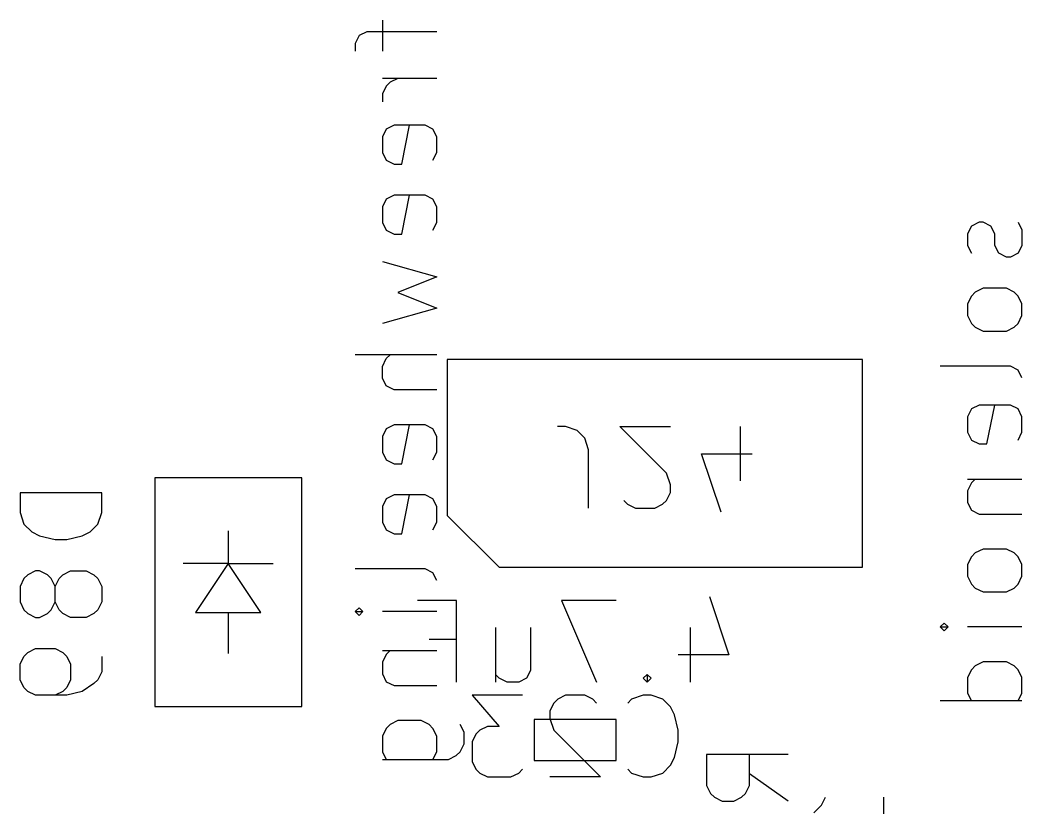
# Model space of a CAD drawing. Extents: x -29 to 358, y -109 to 38.
# Drawn here: x 233.45 to 245.71, y 28.16 to 37.8 of the extents above; entities that cross this region are included whole.
import ezdxf

# ---------------------------------------------------------------- set-up
doc = ezdxf.new("R2010")
doc.units = 0
doc.layers.add('BLACK', color=7, linetype='CONTINUOUS')

msp = doc.modelspace()

# ---------------------------------------------------------------- linework, layer by layer
at = {"layer": 'BLACK', "linetype": 'CONTINUOUS'}
for p, q in [((237.886, 37.8), (237.886, 37.419)), ((237.695, 37.6571), (237.6, 37.6095)), ((238.552, 37.6571), (237.695, 37.6571)), ((237.6, 37.6095), (237.552, 37.5143)), ((237.552, 37.5143), (237.552, 37.419)), ((238.552, 37.0857), (237.886, 37.0857)), ((237.981, 37.0381), (237.933, 36.9905)), ((238.076, 37.0857), (237.981, 37.0381)), ((237.933, 36.9905), (237.886, 36.8952)), ((237.886, 36.8952), (237.886, 36.8)), ((237.933, 36.4667), (237.886, 36.3714)), ((238.029, 36.5143), (237.933, 36.4667)), ((238.41, 36.5143), (238.029, 36.5143)), ((238.124, 36.0381), (238.219, 36.5143)), ((238.505, 36.4667), (238.41, 36.5143)), ((238.552, 36.3714), (238.505, 36.4667)), ((237.886, 36.3714), (237.886, 36.181)), ((238.552, 36.181), (238.552, 36.3714)), ((237.886, 36.181), (237.933, 36.0857)), ((238.505, 36.0857), (238.552, 36.181)), ((237.933, 36.0857), (238.029, 36.0381)), ((238.029, 36.0381), (238.124, 36.0381)), ((237.933, 35.6095), (237.886, 35.5143)), ((238.029, 35.6571), (237.933, 35.6095)), ((238.41, 35.6571), (238.029, 35.6571)), ((238.124, 35.181), (238.219, 35.6571)), ((238.505, 35.6095), (238.41, 35.6571)), ((238.552, 35.5143), (238.505, 35.6095)), ((237.886, 35.5143), (237.886, 35.3238)), ((238.552, 35.3238), (238.552, 35.5143)), ((237.886, 35.3238), (237.933, 35.2286)), ((238.505, 35.2286), (238.552, 35.3238)), ((245.189, 35.3274), (245.093, 35.2798)), ((245.236, 35.3274), (245.189, 35.3274)), ((245.331, 35.2798), (245.236, 35.3274)), ((245.665, 35.3274), (245.712, 35.2321)), ((237.933, 35.2286), (238.029, 35.181)), ((245.093, 35.2798), (245.046, 35.1845)), ((245.379, 35.1845), (245.331, 35.2798)), ((245.712, 35.2321), (245.712, 35.0417)), ((238.029, 35.181), (238.124, 35.181)), ((245.046, 35.1845), (245.046, 35.0417)), ((245.379, 35.0417), (245.379, 35.1845)), ((245.046, 35.0417), (245.093, 34.9464)), ((245.427, 34.9464), (245.379, 35.0417)), ((245.522, 34.8988), (245.427, 34.9464)), ((245.665, 34.9464), (245.57, 34.8988)), ((245.712, 35.0417), (245.665, 34.9464)), ((237.886, 34.8476), (238.552, 34.6571)), ((245.57, 34.8988), (245.522, 34.8988)), ((238.552, 34.6571), (238.076, 34.4667)), ((238.076, 34.4667), (238.552, 34.2762)), ((245.141, 34.4702), (245.093, 34.4226)), ((245.236, 34.5179), (245.141, 34.4702)), ((245.522, 34.5179), (245.236, 34.5179)), ((245.617, 34.4702), (245.522, 34.5179)), ((245.665, 34.4226), (245.617, 34.4702)), ((245.093, 34.4226), (245.046, 34.3274)), ((245.712, 34.3274), (245.665, 34.4226)), ((238.552, 34.2762), (237.886, 34.0857)), ((245.046, 34.3274), (245.046, 34.1845)), ((245.712, 34.1845), (245.712, 34.3274)), ((245.046, 34.1845), (245.093, 34.0893)), ((245.093, 34.0893), (245.141, 34.0417)), ((245.617, 34.0417), (245.665, 34.0893)), ((245.665, 34.0893), (245.712, 34.1845)), ((245.141, 34.0417), (245.236, 33.994)), ((245.236, 33.994), (245.522, 33.994)), ((245.522, 33.994), (245.617, 34.0417)), ((238.552, 33.7048), (237.552, 33.7048)), ((237.886, 33.5619), (237.933, 33.6571)), ((237.933, 33.6571), (237.981, 33.7048)), ((243.76, 33.645), (238.68, 33.645)), ((238.68, 33.645), (238.68, 31.74)), ((243.76, 31.105), (243.76, 33.645)), ((237.886, 33.419), (237.886, 33.5619)), ((245.57, 33.5655), (244.712, 33.5655)), ((245.665, 33.5179), (245.57, 33.5655)), ((245.712, 33.4226), (245.665, 33.5179)), ((237.933, 33.3238), (237.886, 33.419)), ((238.029, 33.2762), (237.933, 33.3238)), ((238.552, 33.2762), (238.029, 33.2762)), ((245.093, 33.0417), (245.046, 32.9464)), ((245.189, 33.0893), (245.093, 33.0417)), ((245.57, 33.0893), (245.189, 33.0893)), ((245.284, 32.6131), (245.379, 33.0893)), ((245.665, 33.0417), (245.57, 33.0893)), ((245.712, 32.9464), (245.665, 33.0417)), ((245.046, 32.9464), (245.046, 32.756)), ((245.712, 32.756), (245.712, 32.9464)), ((237.933, 32.8), (237.886, 32.7048)), ((238.029, 32.8476), (237.933, 32.8)), ((238.41, 32.8476), (238.029, 32.8476)), ((238.124, 32.3714), (238.219, 32.8476)), ((238.505, 32.8), (238.41, 32.8476)), ((238.552, 32.7048), (238.505, 32.8)), ((240.125, 32.8274), (240.03, 32.8274)), ((240.268, 32.7798), (240.125, 32.8274)), ((240.363, 32.6845), (240.268, 32.7798)), ((241.363, 32.256), (240.791, 32.8274)), ((240.791, 32.8274), (241.41, 32.8274)), ((242.268, 32.1607), (242.268, 32.8274)), ((245.046, 32.756), (245.093, 32.6607)), ((245.665, 32.6607), (245.712, 32.756)), ((237.886, 32.7048), (237.886, 32.5143)), ((238.552, 32.5143), (238.552, 32.7048)), ((240.41, 32.5417), (240.363, 32.6845)), ((245.093, 32.6607), (245.189, 32.6131)), ((245.189, 32.6131), (245.284, 32.6131)), ((237.886, 32.5143), (237.933, 32.419)), ((238.505, 32.419), (238.552, 32.5143)), ((240.41, 31.8274), (240.41, 32.5417)), ((242.03, 31.7798), (241.791, 32.494)), ((241.791, 32.494), (242.41, 32.494)), ((237.933, 32.419), (238.029, 32.3714)), ((238.029, 32.3714), (238.124, 32.3714)), ((241.41, 32.1131), (241.363, 32.256)), ((235.1, 32.2), (235.1, 29.4)), ((236.9, 32.2), (235.1, 32.2)), ((236.9, 29.4), (236.9, 32.2)), ((245.046, 32.1845), (245.712, 32.1845)), ((245.093, 32.1369), (245.046, 32.0417)), ((245.141, 32.1845), (245.093, 32.1369)), ((234.452, 32.0143), (233.452, 32.0143)), ((233.452, 32.0143), (233.452, 31.7762)), ((234.452, 31.7762), (234.452, 32.0143)), ((241.363, 31.9226), (241.41, 32.0179)), ((241.41, 32.0179), (241.41, 32.1131)), ((245.046, 32.0417), (245.046, 31.8988)), ((237.933, 31.9429), (237.886, 31.8476)), ((238.029, 31.9905), (237.933, 31.9429)), ((238.41, 31.9905), (238.029, 31.9905)), ((238.124, 31.5143), (238.219, 31.9905)), ((238.505, 31.9429), (238.41, 31.9905)), ((238.552, 31.8476), (238.505, 31.9429)), ((240.839, 31.9226), (240.887, 31.875)), ((241.315, 31.875), (241.363, 31.9226)), ((245.046, 31.8988), (245.093, 31.8036)), ((233.452, 31.7762), (233.5, 31.6333)), ((234.405, 31.6333), (234.452, 31.7762)), ((237.886, 31.8476), (237.886, 31.6571)), ((238.552, 31.6571), (238.552, 31.8476)), ((240.887, 31.875), (240.982, 31.8274)), ((240.982, 31.8274), (241.22, 31.8274)), ((241.22, 31.8274), (241.315, 31.875)), ((245.093, 31.8036), (245.189, 31.756)), ((245.189, 31.756), (245.712, 31.756)), ((233.5, 31.6333), (233.595, 31.5381)), ((234.31, 31.5381), (234.405, 31.6333)), ((237.886, 31.6571), (237.933, 31.5619)), ((238.505, 31.5619), (238.552, 31.6571)), ((238.68, 31.74), (239.315, 31.105)), ((233.595, 31.5381), (233.69, 31.4905)), ((234.214, 31.4905), (234.31, 31.5381)), ((236, 31.55), (236, 31.15)), ((237.933, 31.5619), (238.029, 31.5143)), ((238.029, 31.5143), (238.124, 31.5143)), ((233.69, 31.4905), (233.881, 31.4429)), ((233.881, 31.4429), (234.024, 31.4429)), ((234.024, 31.4429), (234.214, 31.4905)), ((245.141, 31.2798), (245.093, 31.2321)), ((245.236, 31.3274), (245.141, 31.2798)), ((245.522, 31.3274), (245.236, 31.3274)), ((245.617, 31.2798), (245.522, 31.3274)), ((245.665, 31.2321), (245.617, 31.2798)), ((236, 31.15), (235.45, 31.15)), ((236, 31.15), (235.6, 30.55)), ((236.4, 30.55), (236, 31.15)), ((236, 31.15), (236.55, 31.15)), ((245.093, 31.2321), (245.046, 31.1369)), ((245.712, 31.1369), (245.665, 31.2321)), ((233.643, 31.0619), (233.548, 31.0143)), ((233.69, 31.0619), (233.643, 31.0619)), ((233.786, 31.0143), (233.69, 31.0619)), ((233.976, 31.0143), (234.071, 31.0619)), ((234.071, 31.0619), (234.262, 31.0619)), ((234.262, 31.0619), (234.357, 31.0143)), ((238.41, 31.0857), (237.552, 31.0857)), ((238.505, 31.0381), (238.41, 31.0857)), ((238.552, 30.9429), (238.505, 31.0381)), ((239.315, 31.105), (243.76, 31.105)), ((245.046, 31.1369), (245.046, 30.994)), ((245.712, 30.994), (245.712, 31.1369)), ((233.5, 30.9667), (233.452, 30.8714)), ((233.548, 31.0143), (233.5, 30.9667)), ((233.833, 30.9667), (233.786, 31.0143)), ((233.881, 30.8714), (233.833, 30.9667)), ((233.881, 30.8714), (233.929, 30.9667)), ((233.929, 30.9667), (233.976, 31.0143)), ((234.357, 31.0143), (234.405, 30.9667)), ((234.405, 30.9667), (234.452, 30.8714)), ((245.046, 30.994), (245.093, 30.8988)), ((245.093, 30.8988), (245.141, 30.8512)), ((245.617, 30.8512), (245.665, 30.8988)), ((245.665, 30.8988), (245.712, 30.994)), ((233.452, 30.8714), (233.452, 30.681)), ((233.881, 30.681), (233.881, 30.8714)), ((234.452, 30.8714), (234.452, 30.681)), ((245.141, 30.8512), (245.236, 30.8036)), ((245.236, 30.8036), (245.522, 30.8036)), ((245.522, 30.8036), (245.617, 30.8512)), ((233.452, 30.681), (233.5, 30.5857)), ((233.833, 30.5857), (233.881, 30.681)), ((233.929, 30.5857), (233.881, 30.681)), ((234.452, 30.681), (234.405, 30.5857)), ((238.793, 30.6995), (238.316, 30.6995)), ((238.793, 29.6995), (238.793, 30.6995)), ((240.745, 30.6995), (240.078, 30.6995)), ((240.078, 30.6995), (240.507, 29.6995)), ((241.888, 30.7471), (242.126, 30.0328)), ((233.5, 30.5857), (233.548, 30.5381)), ((233.548, 30.5381), (233.643, 30.4905)), ((233.69, 30.4905), (233.786, 30.5381)), ((233.786, 30.5381), (233.833, 30.5857)), ((233.976, 30.5381), (233.929, 30.5857)), ((234.071, 30.4905), (233.976, 30.5381)), ((234.357, 30.5381), (234.262, 30.4905)), ((234.405, 30.5857), (234.357, 30.5381)), ((235.6, 30.55), (236.4, 30.55)), ((236, 30.55), (236, 30.05)), ((237.552, 30.5619), (237.6, 30.6095)), ((237.6, 30.5143), (237.552, 30.5619)), ((237.552, 30.5619), (237.648, 30.5619)), ((237.6, 30.6095), (237.648, 30.5619)), ((237.648, 30.5619), (237.6, 30.5143)), ((238.552, 30.5619), (237.886, 30.5619)), ((233.643, 30.4905), (233.69, 30.4905)), ((234.262, 30.4905), (234.071, 30.4905)), ((244.712, 30.375), (244.76, 30.4226)), ((244.76, 30.4226), (244.808, 30.375)), ((239.269, 30.3661), (239.269, 29.6995)), ((239.697, 30.3661), (239.697, 29.8423)), ((241.65, 30.3661), (241.65, 29.6995)), ((244.76, 30.3274), (244.712, 30.375)), ((244.712, 30.375), (244.808, 30.375)), ((244.808, 30.375), (244.76, 30.3274)), ((245.712, 30.375), (245.046, 30.375)), ((238.459, 30.2233), (238.793, 30.2233)), ((233.5, 30.0143), (233.548, 30.0619)), ((233.548, 30.0619), (233.643, 30.1095)), ((233.643, 30.1095), (233.881, 30.1095)), ((233.881, 30.1095), (233.976, 30.0619)), ((233.976, 30.0619), (234.024, 30.0143)), ((237.886, 30.0857), (238.552, 30.0857)), ((237.933, 30.0381), (237.886, 29.9429)), ((237.981, 30.0857), (237.933, 30.0381)), ((233.452, 29.919), (233.5, 30.0143)), ((233.452, 29.7286), (233.452, 29.919)), ((234.024, 30.0143), (234.071, 29.919)), ((234.071, 29.919), (234.071, 29.7286)), ((234.452, 30.0143), (234.452, 29.8238)), ((237.886, 29.9429), (237.886, 29.8)), ((242.126, 30.0328), (241.507, 30.0328)), ((245.236, 29.9464), (245.141, 29.8988)), ((245.522, 29.9464), (245.236, 29.9464)), ((245.617, 29.8988), (245.522, 29.9464)), ((234.452, 29.8238), (234.405, 29.7286)), ((237.886, 29.8), (237.933, 29.7048)), ((239.316, 29.7471), (239.269, 29.7947)), ((239.697, 29.8423), (239.65, 29.7471)), ((241.126, 29.7947), (241.078, 29.7471)), ((241.174, 29.7471), (241.126, 29.7947)), ((241.126, 29.7947), (241.126, 29.6995)), ((245.093, 29.8512), (245.046, 29.756)), ((245.141, 29.8988), (245.093, 29.8512)), ((245.665, 29.8512), (245.617, 29.8988)), ((245.712, 29.756), (245.665, 29.8512)), ((233.5, 29.6333), (233.452, 29.7286)), ((234.071, 29.7286), (234.024, 29.6333)), ((234.357, 29.681), (234.214, 29.5857)), ((234.405, 29.7286), (234.357, 29.681)), ((237.933, 29.7048), (238.029, 29.6571)), ((239.412, 29.6995), (239.316, 29.7471)), ((239.555, 29.6995), (239.412, 29.6995)), ((239.65, 29.7471), (239.555, 29.6995)), ((241.078, 29.7471), (241.126, 29.6995)), ((241.126, 29.6995), (241.174, 29.7471)), ((245.046, 29.756), (245.046, 29.5655)), ((245.712, 29.5655), (245.712, 29.756)), ((233.548, 29.5857), (233.5, 29.6333)), ((233.643, 29.5381), (233.548, 29.5857)), ((233.976, 29.5857), (233.881, 29.5381)), ((234.024, 29.6333), (233.976, 29.5857)), ((234.214, 29.5857), (234.024, 29.5381)), ((238.029, 29.6571), (238.552, 29.6571)), ((245.046, 29.5655), (245.093, 29.4702)), ((245.665, 29.4702), (245.712, 29.5655)), ((234.024, 29.5381), (233.643, 29.5381)), ((239.602, 29.5395), (238.983, 29.5395)), ((238.983, 29.5395), (239.316, 29.1585)), ((239.983, 29.4442), (239.935, 29.349)), ((240.031, 29.4919), (239.983, 29.4442)), ((240.126, 29.5395), (240.031, 29.4919)), ((240.364, 29.5395), (240.126, 29.5395)), ((240.459, 29.4919), (240.364, 29.5395)), ((240.507, 29.4442), (240.459, 29.4919)), ((240.935, 29.4919), (240.888, 29.4442)), ((241.078, 29.5395), (240.935, 29.4919)), ((241.174, 29.5395), (241.078, 29.5395)), ((241.316, 29.4919), (241.174, 29.5395)), ((241.412, 29.3966), (241.316, 29.4919)), ((245.712, 29.4702), (244.712, 29.4702)), ((235.1, 29.4), (236.9, 29.4)), ((239.935, 29.349), (239.935, 29.2538)), ((241.459, 29.3014), (241.412, 29.3966)), ((241.507, 29.1109), (241.459, 29.3014)), ((237.981, 29.181), (237.933, 29.1333)), ((238.076, 29.2286), (237.981, 29.181)), ((238.362, 29.2286), (238.076, 29.2286)), ((238.457, 29.181), (238.362, 29.2286)), ((238.505, 29.1333), (238.457, 29.181)), ((238.886, 29.0857), (238.838, 29.181)), ((239.745, 29.2419), (239.745, 28.7419)), ((240.745, 29.2419), (239.745, 29.2419)), ((239.935, 29.2538), (239.983, 29.1109)), ((240.745, 28.7419), (240.745, 29.2419)), ((237.933, 29.1333), (237.886, 29.0381)), ((238.552, 29.0381), (238.505, 29.1333)), ((238.886, 28.9429), (238.886, 29.0857)), ((239.031, 29.0633), (238.983, 28.968)), ((239.078, 29.1109), (239.031, 29.0633)), ((239.174, 29.1585), (239.078, 29.1109)), ((239.316, 29.1585), (239.174, 29.1585)), ((239.983, 29.1109), (240.555, 28.5395)), ((241.507, 28.968), (241.507, 29.1109)), ((237.886, 29.0381), (237.886, 28.8476)), ((238.552, 28.8476), (238.552, 29.0381)), ((238.838, 28.8476), (238.886, 28.9429)), ((238.983, 28.968), (238.983, 28.7299)), ((241.459, 28.7776), (241.507, 28.968)), ((237.886, 28.8476), (237.933, 28.7524)), ((238.505, 28.7524), (238.552, 28.8476)), ((238.79, 28.8), (238.838, 28.8476)), ((242.852, 28.8143), (241.852, 28.8143)), ((241.852, 28.8143), (241.852, 28.4333)), ((242.376, 28.4333), (242.376, 28.8143)), ((237.886, 28.7524), (238.695, 28.7524)), ((238.695, 28.7524), (238.79, 28.8)), ((238.983, 28.7299), (239.031, 28.6347)), ((239.745, 28.7419), (240.745, 28.7419)), ((241.412, 28.6823), (241.459, 28.7776)), ((239.031, 28.6347), (239.078, 28.5871)), ((239.078, 28.5871), (239.174, 28.5395)), ((239.459, 28.5395), (239.555, 28.5871)), ((239.555, 28.5871), (239.602, 28.6347)), ((240.888, 28.6347), (240.935, 28.5871)), ((240.935, 28.5871), (241.078, 28.5395)), ((241.174, 28.5395), (241.316, 28.5871)), ((241.316, 28.5871), (241.412, 28.6823)), ((242.852, 28.2429), (242.376, 28.5762)), ((239.174, 28.5395), (239.459, 28.5395)), ((240.555, 28.5395), (239.935, 28.5395)), ((241.078, 28.5395), (241.174, 28.5395)), ((241.852, 28.4333), (241.9, 28.3381)), ((241.9, 28.3381), (241.948, 28.2905)), ((242.281, 28.2905), (242.329, 28.3381)), ((242.329, 28.3381), (242.376, 28.4333)), ((241.948, 28.2905), (242.043, 28.2429)), ((242.043, 28.2429), (242.186, 28.2429)), ((242.186, 28.2429), (242.281, 28.2905)), ((243.26, 28.1952), (243.308, 28.2905)), ((244.022, 27.719), (244.022, 28.2905)), ((243.165, 28.1), (243.26, 28.1952))]:
    msp.add_line(p, q, dxfattribs=at)

doc.saveas('drawing.dxf')
